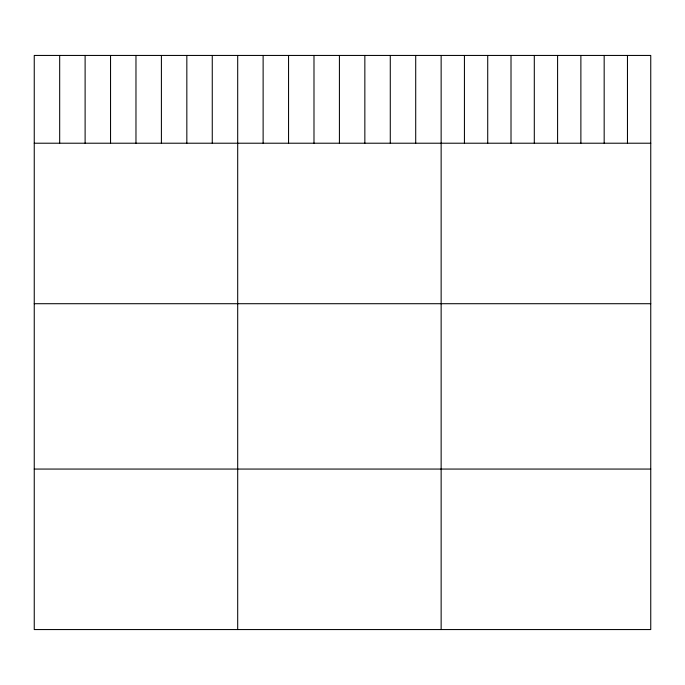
<?xml version="1.0" encoding="UTF-8"?>
<svg xmlns="http://www.w3.org/2000/svg" width="685" height="685" viewBox="0 0 685 685"><rect width="100%" height="100%" fill="white"/><g stroke="black" fill="none" stroke-linecap="round" stroke-linejoin="round"><path stroke-width="1.03" d="M650.75 143.216L650.75 629.558L34.25 629.558L34.25 55.442L650.75 55.442L650.75 143.216L34.25 143.216M34.25 303.712L650.75 303.712M34.25 469.062L650.75 469.062M627.46 55.442L627.46 143.216M604.17 55.442L604.17 143.216M580.88 55.442L580.88 143.216M557.59 55.442L557.59 143.216M534.3 55.442L534.3 143.216M511.01 55.442L511.01 143.216M487.72 55.442L487.72 143.216M464.43 55.442L464.43 143.216M441.14 55.442L441.14 629.558M415.709 55.442L415.709 143.216M390.279 55.442L390.279 143.216M364.848 55.442L364.848 143.216M339.417 55.442L339.417 143.216M313.987 55.442L313.987 143.216M288.556 55.442L288.556 143.216M263.126 55.442L263.126 143.216M237.695 55.442L237.695 629.558M212.264 55.442L212.264 143.216M186.834 55.442L186.834 143.216M161.403 55.442L161.403 143.216M135.972 55.442L135.972 143.216M110.542 55.442L110.542 143.216M85.111 55.442L85.111 143.216M59.681 55.442L59.681 143.216"/></g></svg>
